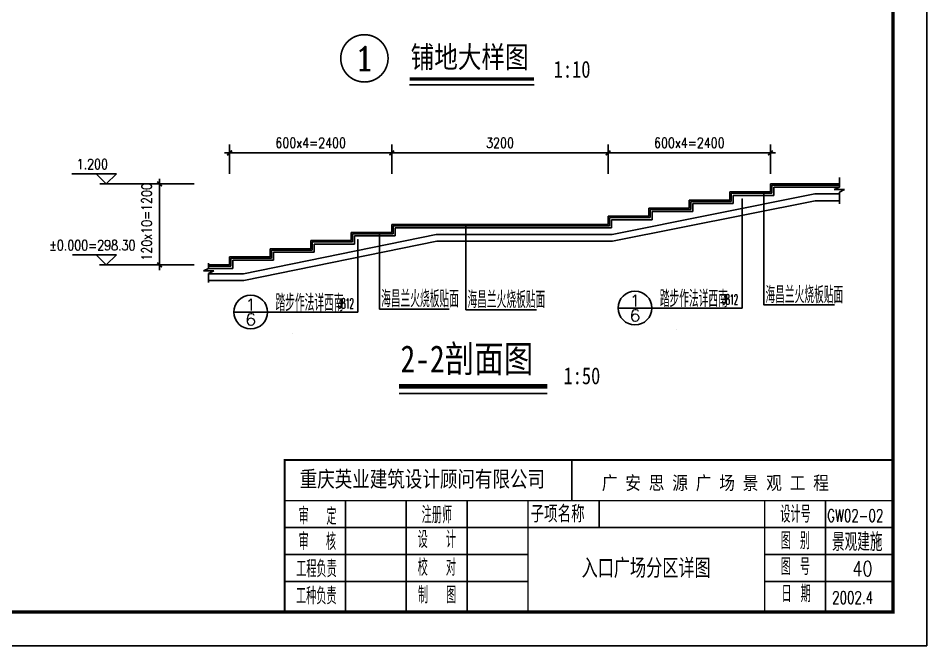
# Model space of a CAD drawing. Extents: x 0 to 11014425, y 0 to 2581013.
# Drawn here: x 10818205 to 10845083, y 2492982 to 2511555 of the extents above; entities that cross this region are included whole.
import ezdxf
from ezdxf.enums import TextEntityAlignment as Align

# ---------------------------------------------------------------- set-up
doc = ezdxf.new("R2010")
doc.units = 0
doc.header["$LTSCALE"] = 4000
doc.header["$MEASUREMENT"] = 0
doc.header["$PDMODE"] = 34
doc.linetypes.add('CONTINOUS', pattern=[0])
doc.linetypes.add('DASH', pattern=[0.35, 0.25, -0.1])
doc.layers.get('0').update_dxf_attribs({"color": 253, "linetype": 'DASH'})
doc.layers.get('DEFPOINTS').update_dxf_attribs({"linetype": 'CONTINUOUS'})
for name, color, linetype in [('1', 2, 'CONTINUOUS'), ('PUB_DIM', 3, 'CONTINUOUS'), ('PUB_TEXT', 7, 'CONTINUOUS'), ('PUB_TITLE', 4, 'CONTINUOUS'), ('STAIR', 2, 'CONTINUOUS'), ('T4', 3, 'CONTINUOUS')]:
    doc.layers.add(name, color=color, linetype=linetype)
doc.styles.add('_HZTXT', font='txt.shx', dxfattribs={"width": 0.8, "bigfont": 'HZTXT.shx'})
doc.styles.add('COMP', font='COMPLEX', dxfattribs={"bigfont": 'hztxt'})
doc.styles.add('DIM_FONT', font='SIMPLEX.shx', dxfattribs={"width": 0.8})
doc.styles.add('FS64F', font='romant.shx', dxfattribs={"width": 0.95, "height": 8, "bigfont": 'hztxt.shx'})
doc.styles.add('H1', font='txt.shx', dxfattribs={"bigfont": 'hztxt.shx'})
doc.styles.add('HZ', font='txt', dxfattribs={"bigfont": 'hztxt'})
doc.styles.add('HZ1', font='', dxfattribs={"width": 0.8})
doc.styles.add('宋体', font='SimSun.ttf', dxfattribs={"width": 0.7})
doc.styles.get('HZ1').set_extended_font_data('KaiTi_GB2312')
doc.dimstyles.new('DIMN50', dxfattribs={"dimscale": 0.5, "dimtxt": 300, "dimasz": 1, "dimexe": 250, "dimexo": 300, "dimgap": 150, "dimtad": 1, "dimdec": 0, "dimzin": 0, "dimtxsty": 'DIM_FONT', "dimblk": '_DIMX', "dimcen": 0.09, "dimclrt": 7, "dimazin": 3, "dimtfac": 1, "dimtdec": 0, "dimtix": 1, "dimtmove": 0, "dimatfit": 3, "dimtolj": 1, "dimtzin": 0})

# ---------------------------------------------------------------- blocks, each defined once
blk = doc.blocks.new('_DIMX')
blk.add_line((-150, 0), (150, 0))
at = {"const_width": 50}
blk.add_lwpolyline([(-70, -70), (70, 70)], dxfattribs=at)
blk = doc.blocks.new('*D229')
at = {"color": 0, "linetype": 'BYBLOCK'}
for p, q in [((10827976, 2505252), (10827339, 2505252)), ((10827464, 2504052), (10827464, 2505251)), ((10827976, 2504052), (10827339, 2504052))]:
    blk.add_line(p, q, dxfattribs=at)
at = {"layer": 'DEFPOINTS', "color": 0, "linetype": 'BYBLOCK'}
for p in [(10827464, 2505252), (10828126, 2505252), (10828126, 2504052)]:
    blk.add_point(p, dxfattribs=at)
at = {"color": 0, "linetype": 'BYBLOCK', "xscale": 0.5, "yscale": 0.5, "zscale": 0.5}
for p, rotation in [((10827464, 2505252), 90), ((10827464, 2504052), 270)]:
    blk.add_blockref('_DIMX', p, dxfattribs=dict(at, rotation=rotation))
at = {"color": 7, "linetype": 'BYBLOCK', "insert": (10827272, 2504690), "char_height": 150, "attachment_point": 5, "rotation": 90, "style": 'DIM_FONT'}
blk.add_mtext('\\A1;120x10=1200', dxfattribs=at)
blk = doc.blocks.new('_INDEX')
blk.add_line((-0.5, 0), (0.5, 0))
blk.add_circle((0, 0), 0.5)
at = {"style": 'COMP'}
for tag, width, p, p2 in [('1', 2.333333, (-0.17, 0.05), (0.17, 0.05)), ('-', 1.166667, (-0.17, -0.39), (0.17, -0.39))]:
    blk.add_attdef(tag, text='', height=0.34, dxfattribs=dict(at, width=width)).set_placement(p, p2, align=Align.FIT)
blk = doc.blocks.new('*D230')
at = {"color": 0, "linetype": 'BYBLOCK'}
for p, q in [((10834099, 2505402), (10834099, 2505834)), ((10836499, 2505402), (10836499, 2505834)), ((10836499, 2505709), (10834100, 2505709))]:
    blk.add_line(p, q, dxfattribs=at)
at = {"layer": 'DEFPOINTS', "color": 0, "linetype": 'BYBLOCK'}
for p in [(10834099, 2505709), (10834099, 2505252), (10836499, 2505252)]:
    blk.add_point(p, dxfattribs=at)
at = {"color": 0, "linetype": 'BYBLOCK', "xscale": 0.5, "yscale": 0.5, "zscale": 0.5}
for p, rotation in [((10834099, 2505709), 179.999999998577), ((10836499, 2505709), 359.999999998577)]:
    blk.add_blockref('_DIMX', p, dxfattribs=dict(at, rotation=rotation))
at = {"color": 7, "linetype": 'BYBLOCK', "insert": (10835299, 2505859), "char_height": 150, "attachment_point": 5, "rotation": 360, "style": 'DIM_FONT'}
blk.add_mtext('\\A1;600x4=2400', dxfattribs=at)
blk = doc.blocks.new('*D231')
at = {"color": 0, "linetype": 'BYBLOCK'}
for p, q in [((10830899, 2505402), (10830899, 2505834)), ((10834099, 2505402), (10834099, 2505834)), ((10834099, 2505709), (10830900, 2505709))]:
    blk.add_line(p, q, dxfattribs=at)
at = {"layer": 'DEFPOINTS', "color": 0, "linetype": 'BYBLOCK'}
for p in [(10830899, 2505709), (10830899, 2505252), (10834099, 2505252)]:
    blk.add_point(p, dxfattribs=at)
at = {"color": 0, "linetype": 'BYBLOCK', "xscale": 0.5, "yscale": 0.5, "zscale": 0.5}
for p, rotation in [((10830899, 2505709), 179.9999999991996), ((10834099, 2505709), 359.9999999991996)]:
    blk.add_blockref('_DIMX', p, dxfattribs=dict(at, rotation=rotation))
at = {"color": 7, "linetype": 'BYBLOCK', "insert": (10832499, 2505859), "char_height": 150, "attachment_point": 5, "style": 'DIM_FONT'}
blk.add_mtext('\\A1;3200', dxfattribs=at)
blk = doc.blocks.new('*D232')
at = {"color": 0, "linetype": 'BYBLOCK'}
for p, q in [((10828499, 2505402), (10828499, 2505834)), ((10830899, 2505402), (10830899, 2505834)), ((10830899, 2505709), (10828500, 2505709))]:
    blk.add_line(p, q, dxfattribs=at)
at = {"layer": 'DEFPOINTS', "color": 0, "linetype": 'BYBLOCK'}
for p in [(10828499, 2505709), (10828499, 2505252), (10830899, 2505252)]:
    blk.add_point(p, dxfattribs=at)
at = {"color": 0, "linetype": 'BYBLOCK', "xscale": 0.5, "yscale": 0.5, "zscale": 0.5, "rotation": 180}
blk.add_blockref('_DIMX', (10828499, 2505709), dxfattribs=at)
at = {"color": 0, "linetype": 'BYBLOCK', "xscale": 0.5, "yscale": 0.5, "zscale": 0.5}
blk.add_blockref('_DIMX', (10830899, 2505709), dxfattribs=at)
at = {"color": 7, "linetype": 'BYBLOCK', "insert": (10829699, 2505859), "char_height": 150, "attachment_point": 5, "style": 'DIM_FONT'}
blk.add_mtext('\\A1;600x4=2400', dxfattribs=at)
blk = doc.blocks.new('_INDEX1')
at = {"const_width": 0.035}
blk.add_lwpolyline([(-0.5, 0, 1), (0.5, 0, 1)], format="xyb", close=True, dxfattribs=at)
at = {"style": 'COMP', "width": 2.333333}
blk.add_attdef('1', text='', height=0.5, dxfattribs=at).set_placement((-0.25, -0.25), (0.25, -0.25), align=Align.FIT)
blk = doc.blocks.new('A$C581F5685')
at = {"color": 8}
for p, q in [((3663.7, 0), (3663.7, 0)), ((9347.7, 59.7), (9347.7, 59.7))]:
    blk.add_line(p, q, dxfattribs=at)
at = {"layer": '1', "color": 4, "linetype": 'CONTINOUS'}
for p, q in [((10732.7, 2097), (10732.7, 2217)), ((10732.7, 2217), (11752, 2217)), ((10752.7, 2077), (10752.7, 2197)), ((10752.7, 2197), (11752, 2197)), ((10132.7, 1977), (10132.7, 2097)), ((10132.7, 2097), (10732.7, 2097)), ((10152.7, 1957), (10152.7, 2077)), ((10152.7, 2077), (10752.7, 2077)), ((9532.7, 1857), (9532.7, 1977)), ((9532.7, 1977), (10132.7, 1977)), ((9552.7, 1837), (9552.7, 1957)), ((9552.7, 1957), (10152.7, 1957)), ((8932.7, 1737), (8932.7, 1857)), ((8932.7, 1857), (9532.7, 1857)), ((8952.7, 1717), (8952.7, 1837)), ((8952.7, 1837), (9552.7, 1837)), ((5132.7, 1497), (5132.7, 1617)), ((5132.7, 1617), (8332.7, 1617)), ((8332.7, 1617), (8332.7, 1737)), ((8332.7, 1737), (8932.7, 1737)), ((8352.7, 1597), (8352.7, 1717)), ((8352.7, 1717), (8952.7, 1717)), ((4532.7, 1377), (4532.7, 1497)), ((4532.7, 1497), (5132.7, 1497)), ((5152.7, 1477), (5152.7, 1597)), ((5152.7, 1597), (8352.7, 1597)), ((3932.7, 1257), (3932.7, 1377)), ((3932.7, 1377), (4532.7, 1377)), ((3952.7, 1237), (3952.7, 1357)), ((3952.7, 1357), (4552.7, 1357)), ((4552.7, 1357), (4552.7, 1477)), ((4552.7, 1477), (5152.7, 1477)), ((3332.7, 1137), (3332.7, 1257)), ((3332.7, 1257), (3932.7, 1257)), ((3352.7, 1117), (3352.7, 1237)), ((3352.7, 1237), (3952.7, 1237)), ((2732.7, 1017), (2732.7, 1137)), ((2732.7, 1137), (3332.7, 1137)), ((2752.7, 997), (2752.7, 1117)), ((2752.7, 1117), (3352.7, 1117)), ((2422, 1017), (2732.7, 1017)), ((2422, 997), (2752.7, 997))]:
    blk.add_line(p, q, dxfattribs=at)
at = {"layer": '1', "color": 255, "linetype": 'CONTINOUS'}
for p, q in [((10782.7, 2047), (10782.7, 2167)), ((10782.7, 2167), (11745.9, 2167)), ((10182.7, 1927), (10182.7, 2047)), ((10182.7, 2047), (10782.7, 2047)), ((9582.7, 1807), (9582.7, 1927)), ((9582.7, 1927), (10182.7, 1927)), ((8982.7, 1687), (8982.7, 1807)), ((8982.7, 1807), (9582.7, 1807)), ((8382.7, 1567), (8382.7, 1687)), ((8382.7, 1687), (8982.7, 1687)), ((5182.7, 1447), (5182.7, 1567)), ((5182.7, 1567), (8382.7, 1567)), ((4582.7, 1327), (4582.7, 1447)), ((4582.7, 1447), (5182.7, 1447)), ((3982.7, 1207), (3982.7, 1327)), ((3982.7, 1327), (4582.7, 1327)), ((2782.7, 967), (2782.7, 1087)), ((2782.7, 1087), (3382.7, 1087)), ((3382.7, 1087), (3382.7, 1207)), ((3382.7, 1207), (3982.7, 1207)), ((2422, 967), (2782.7, 967))]:
    blk.add_line(p, q, dxfattribs=at)
at = {"layer": 'PUB_DIM', "color": 3, "linetype": 'CONTINOUS'}
for p, q in [((759.4, 2367.2), (399.8, 2367.2)), ((909.4, 2217.2), (759.4, 2367.2)), ((759.4, 2367.2), (1059.4, 2367.2)), ((1059.4, 2367.2), (909.4, 2217.2)), ((1572.6, 2217.2), (812.3, 2217.2)), ((759.4, 1167), (408.8, 1167)), ((909.4, 1017), (759.4, 1167)), ((759.4, 1167), (1059.4, 1167)), ((1059.4, 1167), (909.4, 1017))]:
    blk.add_line(p, q, dxfattribs=at)
at = {"layer": 'PUB_DIM', "linetype": 'CONTINOUS'}
for p, q in [((11389.3, 2067), (8389.3, 1467)), ((11752, 2067), (11389.3, 2067)), ((11396, 1967), (8396, 1367)), ((11752, 1967), (11396, 1967)), ((5789.3, 1467), (2939.3, 887)), ((5796, 1367), (2946, 787)), ((8389.3, 1467), (5789.3, 1467)), ((8396, 1367), (5796, 1367)), ((2939.3, 887), (2422, 887)), ((2946, 787), (2422, 787))]:
    blk.add_line(p, q, dxfattribs=at)
at = {"layer": 'PUB_DIM'}
for p, q in [((10315.4, 379.6), (10315.4, 1995.1)), ((4631.4, 319.8), (4631.4, 1391.7)), ((3295, 319.8), (4631.4, 319.8)), ((8979, 379.6), (10315.4, 379.6))]:
    blk.add_line(p, q, dxfattribs=at)
at = {"layer": 'PUB_DIM', "linetype": 'CONTINOUS', "const_width": 9.75, "flags": 128}
for points in [[(10630.3, 2092.4, 1), (10640.6, 2092.4, 1)], [(10309.2, 1994.9, 1), (10319.4, 1994.9, 1)], [(6223.6, 1610.8, 1), (6233.8, 1610.8, 1)], [(4946.3, 1489, 1), (4956.6, 1489, 1)], [(4625.2, 1391.5, 1), (4635.4, 1391.5, 1)]]:
    blk.add_lwpolyline(points, format="xyb", close=True, dxfattribs=at)
at = {"layer": 'PUB_DIM', "flags": 128}
for points in [[(10635.4, 2092.4), (10635.4, 424.7), (11678.1, 424.7)], [(4951.4, 1489), (4951.4, 365), (5978.7, 365)], [(6228.7, 1610.8), (6228.7, 353.3), (7271.4, 353.3)]]:
    blk.add_lwpolyline(points, dxfattribs=at)
at = {"layer": 'PUB_DIM', "linetype": 'CONTINOUS', "flags": 128}
blk.add_lwpolyline([(1572.6, 1017), (810.7, 1017)], dxfattribs=at)
at = {"layer": 'STAIR', "color": 7, "linetype": 'CONTINOUS'}
for p, q in [((11752, 2308.6), (11752, 2170.1)), ((11752, 2170.1), (11675.2, 2131.7)), ((11675.2, 2131.7), (11828.8, 2131.7)), ((11828.8, 2131.7), (11752, 2093.3)), ((11752, 2093.3), (11752, 1919.7)), ((2422, 966.2), (2345.2, 927.8)), ((2422, 1041.5), (2422, 966.2)), ((2345.2, 927.8), (2498.8, 927.8)), ((2498.8, 927.8), (2422, 889.4)), ((2422, 889.4), (2422, 759.3))]:
    blk.add_line(p, q, dxfattribs=at)
at = {"layer": 'PUB_DIM', "color": 3, "linetype": 'CONTINUOUS'}
ref = blk.add_blockref('_INDEX', (3045, 319.8), dxfattribs=dict(at, xscale=500, yscale=500, zscale=500))
ref.add_attrib('1', '1', dxfattribs={"layer": '0', "height": 170, "style": 'COMP', "width": 2.333333}).set_placement((2960, 344.8), (3130, 344.8), align=Align.FIT)
ref.add_attrib('-', '6', dxfattribs={"layer": '0', "height": 170, "style": 'COMP', "width": 1.5}).set_placement((2960, 124.8), (3130, 124.8), align=Align.FIT)
ref = blk.add_blockref('_INDEX', (8729, 379.6), dxfattribs=dict(at, xscale=500, yscale=500, zscale=500))
ref.add_attrib('1', '1', dxfattribs={"layer": '0', "height": 170, "style": 'COMP', "width": 2.333333}).set_placement((8644, 404.6), (8814, 404.6), align=Align.FIT)
ref.add_attrib('-', '6', dxfattribs={"layer": '0', "height": 170, "style": 'COMP', "width": 1.5}).set_placement((8644, 184.6), (8814, 184.6), align=Align.FIT)
at = {"layer": 'PUB_DIM', "color": 3, "linetype": 'CONTINOUS', "style": 'DIM_FONT', "width": 0.8}
for s, p in [('1.200', (702.9, 2509.1)), ('%%P0.000=298.30', (702.9, 1308.9))]:
    blk.add_text(s, height=150, dxfattribs=at).set_placement(p, align=Align.MIDDLE)
at = {"layer": 'PUB_TITLE', "color": 7}
for s, height, style, width, p in [('海昌兰火烧板贴面', 250, '_HZTXT', 0.5, (10658.4, 450)), ('踏步作法详西南', 250, '_HZTXT', 0.5, (3411.8, 332.6)), ('海昌兰火烧板贴面', 250, '_HZTXT', 0.5, (4974.3, 390.2)), ('海昌兰火烧板贴面', 250, '_HZTXT', 0.5, (6251.6, 378.5)), ('踏步作法详西南', 250, '_HZTXT', 0.5, (9095.8, 392.3)), ('J812', 150, 'DIM_FONT', 0.4, (10024.3, 430.5)), ('J812', 150, 'DIM_FONT', 0.4, (4340.3, 370.8))]:
    blk.add_text(s, height=height, dxfattribs=dict(at, style=style, width=width)).set_placement(p)
at = {"layer": 'PUB_DIM', "color": 3, "linetype": 'CONTINOUS'}
for p1, p2, picture, middle in [((5132.7, 2217), (2732.7, 2217), '*D232', (3932.7, 2824.6)), ((10732.7, 2217), (8332.7, 2217), '*D230', (9532.7, 2824.6))]:
    dim = blk.add_aligned_dim(p1=p1, p2=p2, distance=-457.6, text='600x4=2400', dimstyle='DIMN50', dxfattribs=at)
    dim.commit()
    dim.dimension.update_dxf_attribs({"geometry": picture, "text_midpoint": middle, "insert": (-10825766.4, -2503034.6)})
dim = blk.add_aligned_dim(p1=(8332.7, 2217), p2=(5132.7, 2217), distance=-457.6, dimstyle='DIMN50', dxfattribs=at)
dim.commit()
dim.dimension.update_dxf_attribs({"geometry": '*D231', "text_midpoint": (6732.7, 2824.6), "insert": (-10825766.4, -2503034.6)})
dim = blk.add_linear_dim(base=(1697.6, 2217.2), p1=(2359.7, 1017), p2=(2359.7, 2217.2), angle=90, text='120x10=1200', dimstyle='DIMN50', dxfattribs=at)
dim.commit()
dim.dimension.update_dxf_attribs({"geometry": '*D229', "text_midpoint": (1505.4, 1655.2), "dimtype": 129, "insert": (-10825766.4, -2503034.6)})

msp = doc.modelspace()

# ---------------------------------------------------------------- linework, layer by layer
at = {"layer": 'PUB_TITLE'}
for p, q in [((10826083.431, 2493981.57), (10826083.431, 2498481.435)), ((10834583.176, 2497281.471), (10834583.176, 2498481.435)), ((10827883.377, 2497281.471), (10827883.377, 2493981.57)), ((10829683.323, 2497281.471), (10829683.323, 2493981.57)), ((10831483.269, 2497281.471), (10831483.269, 2493981.57)), ((10835395.71, 2497281.471), (10835395.71, 2496481.495)), ((10842082.941, 2497281.471), (10842082.941, 2493981.57)), ((10826083.431, 2496481.495), (10844083.352, 2496481.495)), ((10833283.215, 2495681.519), (10826083.431, 2495681.519)), ((10844083.352, 2495681.519), (10840282.995, 2495681.519)), ((10833283.215, 2494881.543), (10826083.431, 2494881.543)), ((10844083.352, 2494881.543), (10840282.995, 2494881.543))]:
    msp.add_line(p, q, dxfattribs=at)
at = {"layer": 'PUB_TITLE', "linetype": 'CONTINOUS', "flags": 128}
msp.add_lwpolyline([(10785683.352, 2492981.621), (10785683.352, 2534981.621), (10845083.352, 2534981.621), (10845083.352, 2492981.621)], close=True, dxfattribs=at)
at = {"layer": 'PUB_TITLE', "linetype": 'CONTINOUS', "const_width": 100, "flags": 128}
msp.add_lwpolyline([(10788183.352, 2493981.621), (10844083.352, 2493981.621), (10844083.352, 2533981.621), (10788183.352, 2533981.621)], close=True, dxfattribs=at)
at = {"layer": 'PUB_TITLE'}
for points, const_width in [([(10844083.352, 2498481.435), (10826083.431, 2498481.435)], 59.999), ([(10844083.352, 2497281.471), (10826083.431, 2497281.471)], 39.999), ([(10833283.215, 2497281.471), (10833283.215, 2493981.57)], 39.999), ([(10840282.995, 2497281.471), (10840282.995, 2493981.57)], 39.999)]:
    msp.add_lwpolyline(points, dxfattribs=dict(at, const_width=const_width))
at = {"layer": 'PUB_TITLE', "const_width": 59.999}
msp.add_lwpolyline([(10826083.431, 2498481.435), (10844083.352, 2498481.435), (10844083.352, 2493981.621), (10826083.431, 2493981.621)], close=True, dxfattribs=at)
at = {"layer": 'T4', "linetype": 'CONTINUOUS'}
for p, q in [((10829780.779, 2509583.266), (10833465.502, 2509583.266)), ((10829474.11, 2500446.434), (10833853.742, 2500446.434))]:
    msp.add_line(p, q, dxfattribs=at)
for points, const_width in [([(10829780.779, 2509754.529), (10833465.502, 2509754.529)], 103.68), ([(10829474.11, 2500660.513), (10833853.742, 2500660.513)], 129.6)]:
    msp.add_lwpolyline(points, dxfattribs=dict(at, const_width=const_width))

# ---------------------------------------------------------------- block references
at = {"layer": 'PUB_DIM', "linetype": 'CONTINOUS', "xscale": 2, "yscale": 2, "zscale": 2}
msp.add_blockref('A$C581F5685', (10818992.64, 2502218.057), dxfattribs=at)
at = {"layer": 'PUB_TEXT', "linetype": 'CONTINOUS', "xscale": 1400, "yscale": 1400, "zscale": 1400}
msp.add_blockref('_INDEX1', (10828446.452, 2510366.084), dxfattribs=at).add_auto_attribs({'1': '1'})

# ---------------------------------------------------------------- texts
at = {"layer": 'PUB_TEXT', "linetype": 'CONTINUOUS'}
for s, height, style, width, p in [('铺地大样图', 640, '宋体', 0.8, (10829813.103, 2510085.57)), ('2-2剖面图', 800, '宋体', 0.8, (10829514.515, 2501074.314)), ('重庆英业建筑设计顾问有限公司', 475, 'HZ1', 0.8, (10826532.721, 2497680.779, -6899.931)), ('入口广场分区详图', 500, '宋体', 0.7, (10834870.645, 2495046.339))]:
    msp.add_text(s, height=height, dxfattribs=dict(at, style=style, width=width)).set_placement(p)
at = {"layer": 'PUB_TEXT', "style": 'HZ1', "width": 0.8}
for s, p in [('1:10', (10835134.635, 2509792.755)), ('1:50', (10835424.102, 2500723.126))]:
    msp.add_text(s, height=500, dxfattribs=at).set_placement(p, align=Align.RIGHT)
at = {"layer": 'PUB_TEXT'}
for s, height, style, width, p in [('广 安 思 源 广 场 景 观 工 程', 400, '宋体', 0.85, (10835466.844, 2497602.938)), ('景观建施', 533.3333, 'FS64F', 0.7, (10842279.504, 2495787.408)), ('40', 440, 'H1', 0.8, (10842876.384, 2495045.595))]:
    msp.add_text(s, height=height, dxfattribs=dict(at, style=style, width=width)).set_placement(p)
at = {"layer": 'PUB_TEXT', "linetype": 'CONTINUOUS', "style": 'HZ', "width": 0.6}
for s, height, p in [('审', 499.985, (10826649.664, 2496577.373)), ('定', 499.985, (10827471.389, 2496562.874)), ('注册师', 499.985, (10830589.296, 2496607.991)), ('设计号', 499.985, (10841198.718, 2496627.491)), ('审', 499.985, (10826649.664, 2495821.146)), ('核', 499.985, (10827458.39, 2495812.646)), ('设  计', 499.985, (10830589.296, 2495877.263)), ('图 别', 499.985, (10841195.218, 2495841.014)), ('工程负责', 499.985, (10827028.56, 2495010.42)), ('校  对', 499.995, (10830589.296, 2495052.947)), ('图 号', 499.985, (10841195.218, 2495075.037)), ('工种负责', 499.985, (10827023.824, 2494208.194)), ('制  图', 499.995, (10830596.902, 2494236.573)), ('日 期', 499.985, (10841215.467, 2494272.811))]:
    msp.add_text(s, height=height, dxfattribs=at).set_placement(p, align=Align.CENTER)
at = {"layer": 'PUB_TITLE', "style": 'FS64F', "width": 0.8}
msp.add_text('子项名称', height=500, dxfattribs=at).set_placement((10834161.672, 2496633.644), align=Align.CENTER)
at = {"layer": 'PUB_TITLE', "color": 7, "style": 'DIM_FONT', "width": 0.7}
for s, p in [('GW02-02', (10842135.732, 2496653.861)), ('2002.4', (10842282.491, 2494226.129))]:
    msp.add_text(s, height=366.6667, dxfattribs=at).set_placement(p)

doc.saveas('drawing.dxf')
